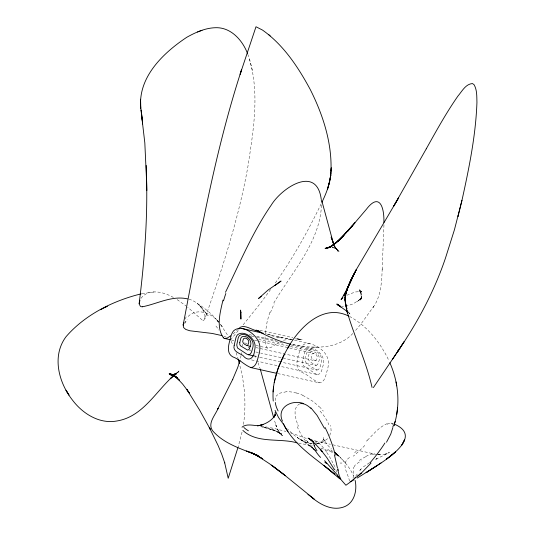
<?xml version="1.0" encoding="UTF-8"?>
<svg xmlns="http://www.w3.org/2000/svg" width="535" height="535" viewBox="0 0 535 535"><rect width="100%" height="100%" fill="white"/><g stroke="black" fill="none" stroke-linecap="round" stroke-linejoin="round"><path stroke-width="0.4" stroke-dasharray="2.67 2.01" d="M383.963 224.834L382.171 269.774L382.204 268.383C381.722 281.938 381.127 296.865 372.581 308.14L373.617 306.562L361.038 323.896L355.367 330.704M361.285 298.991L361.312 295.929L360.697 300.637L361.52 296.678L360.944 298.998L361.633 297.226L360.195 299.553L362.356 296.684L358.356 300.864L360.396 299.078L356.257 302.395M265.039 336.796L265.367 343.844L266.891 347.543A17.2 5.999 -71.1 0 0 268.162 348.198L271.432 347.195L279.089 342.166M188.949 299.266C197.723 301.258 202.865 309.37 208.142 315.857L198.953 304.703C202.11 308.407 207.466 315.57 203.795 320.338A16.237 4.226 62 0 1 202.096 319.883M265.28 333.185L267.166 321.528L269.841 312.166M243.499 424.429C246.287 404.721 244.896 384.411 239.727 365.198M241.198 354.805L241.492 352.659M242.455 345.931L242.736 344.306M241.058 355.568L240.202 359.634M242.034 432.173L238.175 446.845M361.138 298.51L361.52 296.678M353.04 478.083L353.822 473.923L353.675 467.155M329.801 435.463L331.105 430.608L330.69 425.338M321.187 203.795C307.692 231.742 292.505 258.92 274.462 284.205M273.793 303.044C292.05 271.64 320.512 242.014 321.542 203.721M270.623 289.468L260.966 302.583L242.328 325.862M141.039 298.276C148.75 288.044 163.984 291.943 173.414 297.493M355.675 476.21L357.621 473.582M359.727 470.599L360.944 469.061M238.523 328.925L232.946 334.087M230.525 339.839L239.647 329.038M352.859 333.465C337.043 350.231 311.303 348.666 290.692 344.212M360.035 470.205L361.573 468.566M367.498 440.198C373.624 433.999 379.362 426.689 387.721 423.426M349.556 457.412C339.919 464.139 348.252 473.228 349.562 481.413M327.58 438.707L322.806 442.224L316.519 443.896M356.216 451.313L354.672 452.724M174.938 374.607L179.064 370.969L174.664 374.567M188.139 316.446C197.107 307.558 211.251 312.814 218.126 321.655M360.396 299.078L353.234 303.847L347.021 305.953M363.365 466.888L370.093 462.32M174.785 374.714L178.79 371.919L173.795 374.52M375.65 459.351L377.128 458.589L375.791 459.264M346.84 295.26L355.193 291.963L361.807 291.575L358.798 291.154L361.814 292.036L359.56 290.719L361.606 292.571L359.319 289.716L361.078 292.973L359.814 289.796L361.078 292.973M375.878 459.231L389.467 452.47L385.474 454.088L387.414 453.56L383.388 454.536L377.322 454.523M173.755 374.64L177.968 372.654L174.176 373.784M299.714 403.818C292.21 407.891 295.494 418.31 297.748 424.656M283.45 340.24L292.103 338.849M371.671 454.416L374.446 454.075L375.811 455.104M316.606 443.762L321.602 441.977L321.074 442.418L323.173 440.646L322.458 441.281L323.769 438.68L323.662 440.118L323.24 437.59L324.477 441.061L323.983 439.91L327.634 445.194L331.446 449.052M174.089 374.125L177.052 373.497L174.002 373.805M142.076 293.661L154.849 291.856M286.459 391.714L280.273 393.064A34.962 17.24 23.7 0 0 276.281 396.127M315.516 360.851L316.352 360.356L317.121 358.169A1.993 0.776 -77.4 0 0 317.248 357.099C317.315 354.865 314.119 352.318 312.199 353.816A1.933 0.749 -77.4 0 0 311.745 354.692C309.665 358.049 313.135 359.594 315.516 360.851L259.254 348.318M316.158 365.418L317.703 364.495L319.127 360.45A3.685 1.431 -77.4 0 0 319.368 358.463C319.495 354.33 313.57 349.616 310.012 352.384A3.584 1.391 -77.4 0 0 309.176 354.01C305.284 360.664 311.704 362.737 316.158 365.418L260.712 353.06M316.941 370.086C320.231 369.765 320.418 365.218 321.308 362.784A5.417 2.107 -77.4 0 0 321.655 359.861C321.843 353.789 313.135 346.847 307.906 350.92A5.27 2.046 -77.4 0 0 306.675 353.307C301.232 363.981 310.053 365.519 316.941 370.086L281.878 362.275M317.556 374.634C321.776 374.212 322.016 368.388 323.16 365.265A6.948 2.702 -77.4 0 0 323.601 361.52C323.842 353.729 312.681 344.834 305.973 350.057A6.761 2.628 -77.4 0 0 304.395 353.113L302.563 362.014L303.505 365.846L315.964 374.039L317.556 374.634L278.421 365.907M277.739 373.564L319.321 382.833C325.621 382.211 325.975 373.51 327.688 368.849A10.372 4.026 -77.4 0 0 328.35 363.258C328.557 352.919 318.78 346.051 309.752 343.617L266.537 333.987M297.861 339.578L302.335 339.223L299.366 339.544L300.376 339.391L296.109 338.394M314.694 347.115L317.563 347.095M311.597 347.075L316.004 347.115M295.313 338.829L300.142 339.29L296.644 338.882M174.878 374.533L176.436 374.614L174.009 374.353M341.698 306.254L343.437 306.354M292.311 339.424L288.566 339.063M314.212 440.693C319.903 442.331 323.341 447.915 326.865 452.302M376.56 454.422L330.603 444.331M377.503 454.543L380.806 454.964L377.402 454.523M312.453 443.789C302.422 442.733 294.33 435.898 287.529 428.956M261.174 426.034L273.866 428.388L285.937 431.444M332.021 247.391L334.408 247.758L332.135 247.337L336.622 249.029L334.877 248.093L338.849 251.049L335.458 248.173L339.103 251.791L334.709 246.856L337.913 251.223L334.428 245.826M309.752 343.617C306.95 342.875 303.76 343.737 302.028 346.152A10.085 3.919 -77.4 0 0 299.674 350.713C298.142 357.26 293.508 367.732 301.232 372.106C307.979 374.473 312.828 380.224 319.321 382.833M298.637 443.107L312.607 445.889M311.838 443.823L305.438 442.104L297.259 437.53L301.252 440.078M259.809 330.302L292.886 337.672M249.263 334.602L252.52 335.331M256.599 336.241L276.167 340.601M292.478 344.239L312.045 348.599M251.483 336.154L253.931 336.702M257.195 337.424L283.289 343.243M291.441 345.062L312.641 349.783M258.606 339.437L289.589 346.339M290.405 346.526L313.236 351.609M254.413 340.133L256.86 340.681M257.676 340.862L313.938 353.401M231.468 340.006L233.909 340.548M244.515 342.915L247.779 343.637M255.931 345.456L268.169 348.185M255.991 347.589L258.438 348.131M249.297 350.519L250.928 350.88M255.817 351.97L259.896 352.879M254.152 356.096L259.047 357.186M259.863 357.367L281.062 362.095M251.51 359.915L277.605 365.726M315.255 440.914L329.794 444.15M260.625 426.582L274.836 430.501L262.805 426.756L276.14 431.37L281.704 433.972L271.86 429.037L281.704 433.972M296.423 393.038L292.25 392.101A25.988 13.469 27.2 0 0 286.506 391.781M270.717 335.084L265.373 333.419M290.572 432.822L307.404 438.787M390.931 423.018L393.198 423.727M320.853 448.149L331.921 452.088M223.831 336.227L226.111 337.144M302.79 395.358L311.718 400.521A35.263 16.364 28 0 1 317.583 405.329L319.067 406.747M315.583 442.512L319.121 444.344M305.525 442.338L300.938 439.91L312.781 448.103L307.531 444.083L314.58 449.902M335.117 453.573L338.668 455.753C344.614 461.692 350.311 468.118 353.535 475.983M349.489 316.379C367.264 325.935 380.258 342.5 388.845 360.47M202.156 320.024L187.698 307.204M336.415 454.964L338.882 456.021L334.422 451.868L338.815 456.134L335.091 452.409M327.621 449.3L332.496 452.409M177.145 299.62L186.494 306.214M277.11 431.671L281.37 434.407L279.41 432.895L282.366 435.657L277.732 431.096L282.366 435.657M197.154 303.332C205.213 308.514 212.803 314.587 218.695 322.21L216.575 319.636L218.641 322.23M338.173 455.352L333.92 451.894L338.668 455.753L345.71 463.27M348.078 312.159L350.151 314.179L348.539 311.778M335.458 248.173L336.93 249.424M316.198 451.366L311.437 446.852L315.603 450.804M248.233 347.302L251.577 350.545M315.088 450.37L306.394 440.205M220.714 324.705L228.104 335.947M220.714 324.825L222.781 327.42M220.54 324.451L220.928 324.939M307.986 442.325L305.365 438.76M280.567 433.878L277.645 429.478L278.976 432.186L275.324 423.941L276.461 426.589L274.214 419.734M334.348 245.746L335.432 247.538L334.469 245.518M254.573 354.886L256.559 359.079M231.173 341.25L233.126 345.483M333.659 464.3L334.917 467.396M334.288 245.632L335.391 248.441L334.261 245.411M258.017 362.703L260.043 368.401M336.749 472.244L335.064 467.777M236.089 352.746L237.901 358.162M247.758 54.182C260.451 90.107 253.563 129.223 248.019 165.863C238.791 218.173 222.212 268.811 204.885 318.907L204.985 316.252M360.516 291.562L361.386 295.487L360.771 291.856L361.299 297.687M252.393 70.386L249.531 59.071M330.73 449.982A59.94 4.327 25.5 0 1 333.445 451.901M312.587 442.405A44.9 3.772 24.9 0 1 316.727 444.612M275.184 400.588A49.748 23.192 29.2 0 1 276.04 396M296.41 392.957A25.974 13.556 27.6 0 1 302.81 395.285M319.335 406.72A45.294 20.598 28.4 0 1 323.28 411.074M320.064 411.121A51.728 23.186 28.8 0 1 328.844 424.81M341.985 463.002A48.953 6.48 -34.3 0 1 340.073 462.976M364.83 445.434A50.945 8.56 -49.9 0 1 353.254 456.208M367.552 439.991A41.335 6.079 -48.7 0 1 366.395 441.201M387.166 424.228A33.444 8.266 -48 0 1 393.238 425.171M365.886 456.482A10.613 2.695 -31.4 0 1 372.594 453.56M359.279 460.428A16.578 2.688 -29.1 0 1 366.06 456.509M357.112 463.537A12.392 2.742 -27.5 0 1 361.239 460.856M354.09 467.048A13.134 4.969 -20.7 0 1 356.384 463.872M316.252 444.745A48.953 20.825 54.1 0 1 311.156 438.727M305.525 441A50.945 37.858 59.6 0 1 297.219 426.662M298.476 426.275A41.335 29.913 59.1 0 1 297.821 424.643M326.765 452.51A26.864 10.867 61.2 0 1 333.399 464.3M282.313 338.087A29.886 6.066 17.6 0 1 278.227 337.177M278.615 337.565A28.235 5.544 17.4 0 1 270.71 335.432M270.483 312.674A39.222 18.19 -76 0 1 274.254 303.873M279.879 337.097A47 1.712 4.5 0 1 277.177 336.943M287.576 338.535A28.221 4.942 16.5 0 1 281.477 337.458M215.959 326.016A31.685 7.564 51.2 0 1 218.902 330.055M184.923 319.221A34.34 24.202 25.4 0 1 187.056 315.77M187.016 319.917A29.699 17.448 -8.9 0 1 187.163 319.756M349.843 313.724L349.335 313.256L349.803 313.737M314.346 449.614L313.156 448.497L314.326 449.654"/><path stroke-width="0.8" d="M142.591 306.809A16.237 5.651 -36.4 0 1 140.404 306.301L139.16 303.954L139.923 300.262M348.726 316.098C322.291 302.897 297.982 328.784 286.553 350.264C277.906 365.639 271.693 383.167 273.245 401.043M275.217 412.391L275.104 415.802L275.224 414.25L274.06 417.287L274.636 415.989C270.71 421.62 264.043 424.777 257.415 425.907M392.951 426.803L392.984 426.101M395.118 421.453L393.88 425.867C400.661 405.262 398.602 382.398 389.828 362.717M273.091 391.901L273.519 387.052M330.777 173.066C330.175 183.385 326.397 193.175 321.863 202.35M330.991 170.805C332.001 142.477 322.852 114.517 310.226 89.459C298.155 67.109 283.557 44.933 262.504 30.074L255.998 26.75L240.128 74.265L241.639 69.523C214.488 152.763 199.548 239.332 183.13 325.146L183.559 323.046M397.632 407.536L396.689 414.592M139.147 303.633C144.423 261.033 147.854 218.073 146.456 175.112M146.623 181.92L144.825 142.925L140.799 108.404C137.642 77.415 163.041 53.052 186.775 37.289C195.502 32.421 205.086 28.047 215.237 27.72C230.685 26.984 242.455 40.092 247.504 53.48M392.864 427.552L390.751 434.139L386.504 442.224M347.951 287.054L345.938 292.906L344.995 298.069L347.402 288.064L356.377 269.473L398.555 197.91L393.813 205.995L426.555 148.322M274.228 382.465L278.08 368.501L284.145 354.705M398.007 351.06L403.918 341.952L398.007 351.06C417.728 322.244 434.293 291.18 445.494 258.037L454.462 229.669L461.972 200.311C469.075 168.07 475.782 135.449 476.939 102.359C476.738 96.42 477.153 89.967 474.037 84.65L472.425 83.547C465.537 84.082 461.966 91.405 457.886 96.133C446.15 112.938 436.272 130.948 426.275 148.817M345.938 292.906L345.075 296.497C347.021 286.834 351.836 278.113 356.377 269.473L350.92 280.039L344.741 294.872L351.789 279.043L343.891 295.514L347.456 288.659L346.713 290.01M458.502 214.515L458.04 216.394L461.972 200.311M240.008 360.343L237.754 367.385L232.531 379.756L232.738 379.302L217.518 409.462L218.079 408.399C215.317 415.267 206.978 423.573 212.843 431.036C224.299 443.99 241.579 448.972 257.108 455.198M222.955 300.102C220.266 312.072 215.899 326.912 223.416 337.852M237.921 447.635L228.204 478.277L224.606 462.474L224.76 462.929L221.737 454.242L218.193 445.695L209.265 427.378L210.362 429.491L199.669 410.198L186.795 389.333L189.664 393.365L182.642 384.09L175.112 376.038L179.466 380.265L171.849 374.266L177.393 377.743L169.883 373.711L173.534 374.981M225.476 292.277C239.854 262.839 252.594 232.096 271.285 205.039C281.778 187.812 316.747 164.579 321.234 199.294M346.392 290.605L341.083 299.607L342.975 297.788M287.562 348.512L290.318 344.032M392.583 359.199L398.863 349.763L373.41 387.574M242.027 427.157C246.434 423.352 253.329 425.666 258.559 425.686M239.031 328.283C244 323.294 252.246 330.543 258.117 331.031M371.022 463.049L361.185 473.281M341.852 237.373L335.679 243.178L344.025 235.286L337.317 241.86L345.704 233.307L352.799 225.342L339.618 239.573L354.932 222.761L347.857 231.053L366.301 209.386C379.395 192.139 384.371 207.012 383.896 222.48M174.343 375.129L170.217 378.767L173.273 375.951C155.518 391.908 142.537 416.872 116.831 420.991C99.249 424.222 82.49 413.535 72.325 399.906C58.576 382.385 51.654 355.808 66.099 336.635C85.232 314.547 113.226 300.69 141.273 293.815M359.874 474.478L352.766 479.821M337.939 241.124L340.153 239.192L330.302 247.05L334.89 243.719L331.386 246.06L333.7 244.676L328.049 247.932L332.803 245.425L327.112 248.039L330.831 246.749M361.178 473.248L357.795 475.936M380.994 462.956L366.121 472.679C378.018 464.567 427.238 437.831 393.954 423.967M174.035 375.082L172.778 376.112L174.116 375.175M274.963 285.449L281.062 281.049L268.095 290.017L258.572 298.47L261.361 296.263M388.965 457.164L386.437 459.144L392.369 454.509M352.465 480.517L345.911 485.258L341.41 480.102M230.679 335.813L227.241 338.066L224.941 338.548A17.12 6.721 -85.7 0 1 223.423 337.806M376.52 466.018L357.199 478.056M355.648 477.427L354.906 477.895M100.446 309.752L107.241 306.221L104.539 307.618M173.079 374.888L171.655 375.63L173.052 374.968M351.415 481.119L354.116 479.775M202.029 30.328L197.495 32.026M171.902 374.467L170.384 374.915L171.869 374.6M331.285 246.615L325.073 248.407L329.58 247.337M350.519 481.433L350.947 481.313M330.215 247.217L326.972 247.558L329.54 247.33M170.953 374.112L169.421 374.266L171.762 374.38M142.684 306.715C157.557 303.793 171.895 295.373 187.544 298.871M247.023 345.59L247.859 345.095L248.628 342.908A1.993 0.776 -77.4 0 0 248.755 341.832C248.822 339.605 245.625 337.057 243.706 338.555A1.933 0.749 -77.4 0 0 243.251 339.431C240.737 343.918 247.197 345.764 250.286 346.319M248.447 354.825C251.738 354.498 251.925 349.957 252.814 347.516A5.417 2.107 -77.4 0 0 253.162 344.6C253.349 338.521 244.642 331.586 239.412 335.659A5.27 2.046 -77.4 0 0 238.182 338.04L236.751 344.981L237.486 347.971L247.203 354.364L253.336 355.915M250.828 367.572C257.128 366.943 257.482 358.249 259.194 353.582A10.372 4.026 -77.4 0 0 259.856 347.997C260.726 337.043 242.756 322.531 233.534 330.884A10.085 3.919 -77.4 0 0 231.18 335.452C229.649 341.992 225.014 352.471 232.738 356.838C239.486 359.212 244.334 364.964 250.828 367.572L276.923 373.383M170.772 374.005L169.154 373.838L173.527 375.135M303.659 403.564C291.936 399.184 276.194 407.376 282.473 421.192M297.012 442.84C279.471 437.844 257.188 443.823 242.883 430.414M241.258 328.35L263.274 333.258M224.941 338.548L230.652 339.825M290.692 344.212C278.561 341.417 267.233 336.013 256.278 330.242L260.986 332.496L256.031 330.108M221.985 335.605L212.148 333.432L189.838 330.764L185.772 329.453L183.726 327.654A14.773 7.798 -28 0 1 183.358 325.073M256.466 330.349L259.482 331.406M254.285 454.081L246.588 451.038L258.499 455.753M339.217 305.532L340.073 305.886L336.829 304.061M252.032 453.225L257.83 455.807L250.487 452.195L262.718 458.823L256.285 455.064L269.493 463.751L285.436 475.742L271.546 465.129L282.848 473.696L314.072 499.021L307.939 494.373M309.544 439.081L310.828 439.703M310.802 439.636L308.106 438.125L313.135 441.709L310.173 439.315L316.272 444.98L322.297 451.6L320.706 449.708L326.832 457.619L334.348 469.489L334.188 469.195M337.779 304.763L338.742 305.351L337.003 304.147L347.549 311.751M340.889 307.05L337.251 304.308L337.986 304.903M311.096 496.768C320.064 504.679 332.937 511.634 344.968 506.498C354.665 502.218 357.246 489.886 355.133 480.397M268.871 34.728L270.175 35.925M339.745 478.818L323.869 465.403L334.93 474.418C316.66 458.883 294.217 446.103 283.376 423.72M310.855 407.797L317.121 415.461L324.484 428.401M337.418 475.006L324.598 460.675M339.344 477.702L340.989 479.507L339.177 475.515L337.745 469.543M284.212 425.298L278.588 417.614L275.07 410.378M337.124 475.174L338.347 477.006L337.324 475.434L338.107 476.551L337.939 476.157M284.647 426.375L288.024 431.798M66.22 390.563L68.975 395.071L66.006 390.202M334.148 244.843L333.185 242.823L334.007 244.93M333.98 244.655L331.152 237.079L333.218 242.75L321.996 201.488M260.284 369.11L273.559 417.333M346.506 309.444L347.021 311.109L345.523 304.201L345.175 300.035L345.543 294.945L345.042 300.061L345.249 297.493L345.242 302.074L345.884 305.452L345.523 304.201L345.356 300.215L345.523 304.201L346.901 308.822L346.085 306.12M372.066 387.474C366.167 361.453 354.565 337.331 347.168 311.811L347.523 313.156L346.473 309.317M334.442 454.897L337.438 467.991M238.102 358.945L239.326 363.633M345.871 305.01L345.175 300.035L345.884 305.452M396.067 381.97L396.709 385.862M142.631 123.986L141.207 110.029L142.236 120.174M321.294 199.923L321.421 201.187M240.83 312.346L240.596 310.079L240.924 319.094L240.83 312.346L240.87 312.828M146.215 165.429L146.837 190.56M140.578 99.229L140.799 108.404M248.414 430.802A52.196 10.881 11.1 0 1 243.84 427.398M278.106 410.96A49.748 23.192 29.2 0 1 275.291 402.447M384.926 442.987A57.218 15.803 -46.4 0 1 370.006 462.822M361.025 473.08A58.763 31.083 -44.3 0 1 359.721 474.264M300.476 403.671A33.444 14.438 70.7 0 1 310.848 408.386M325.099 427.518A57.218 22.684 69.9 0 1 335.351 455.104M337.906 468.787A58.763 8.172 74.6 0 1 338.22 470.379M314.413 445.722A10.613 3.217 55.7 0 1 313.349 441.649M316.954 450.704A16.578 5.905 50.5 0 1 314.132 445.528M320.579 457.438A12.392 3.658 51.2 0 1 314.981 450.082M326.778 463.41A13.134 1.304 51.5 0 1 324.865 462.173M223.51 300.924A39.516 10.646 -78.5 0 1 225.837 293.494M184.722 323.167A29.699 17.448 -8.9 0 1 185.826 321.415M331.285 167.97L330.79 175.112L329.152 183.552L330.79 175.112L330.349 177.58L331.285 167.97M234.183 345.289C232.451 351.321 239.065 353.046 242.91 355.447C248.768 362.824 254.138 357.908 254.667 349.997A6.948 2.702 -77.4 0 0 255.108 346.259C255.349 338.468 244.187 329.567 237.48 334.796A6.761 2.628 -77.4 0 0 235.902 337.852L234.183 345.289M239.774 342.688L239.827 344.66L240.496 345.817L247.665 350.157L249.21 349.235L250.634 345.189A3.685 1.431 -77.4 0 0 250.868 343.202C251.002 339.07 245.077 334.348 241.519 337.124A3.584 1.391 -77.4 0 0 240.683 338.742L239.774 342.688M329.7 181.418L327.433 189.41L329.7 181.418M346.473 290.839L345.262 294.919L349.201 283.838L346.473 290.839M404.48 439.964L401.966 444.899L404.48 439.964M353.709 274.636L350.024 281.958L354.999 272.088L353.709 274.636M395.325 452.055L389.58 456.77L395.325 452.055M262.906 424.623L259.234 425.512L262.906 424.623"/></g></svg>
